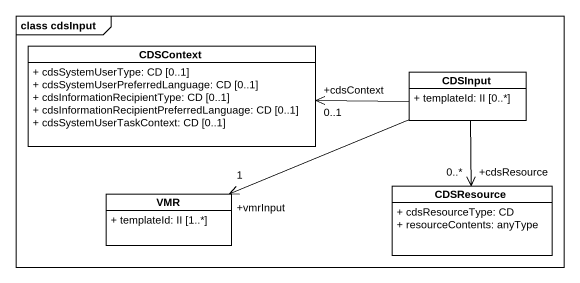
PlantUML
@startuml
mainframe class cdsInput
hide circle
hide empty members
skinparam classAttributeIconSize 0
class CDSContext {
  + cdsSystemUserType: CD [0..1]
  + cdsSystemUserPreferredLanguage: CD [0..1]
  + cdsInformationRecipientType: CD [0..1]
  + cdsInformationRecipientPreferredLanguage: CD [0..1]
  + cdsSystemUserTaskContext: CD [0..1]
}
class CDSInput {
  + templateId: II [0..*]
}
class VMR {
  + templateId: II [1..*]
}
class CDSResource {
  + cdsResourceType: CD
  + resourceContents: anyType
}
CDSInput -left-> "+cdsContext\n0..1" CDSContext
CDSInput -left-> "+vmrInput\n1" VMR
CDSInput --> "+cdsResource\n0..*" CDSResource
@enduml
